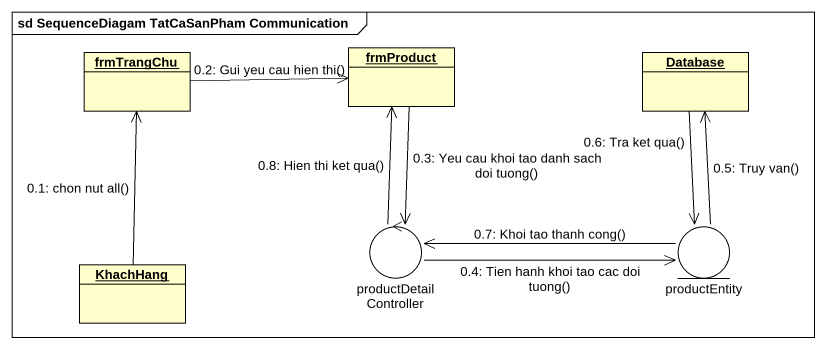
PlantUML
@startuml
mainframe sd SequenceDiagam TatCaSanPham Communication
allowmixing
hide circle
hide empty members
object frmTrangChu
object frmProduct
object "Database" as Database_
control productDetailController
entity productEntity
object KhachHang
KhachHang -up-> frmTrangChu : 0.1: chon nut all()
frmTrangChu -right-> frmProduct : 0.2: Gui yeu cau hien thi()
frmProduct --> productDetailController : 0.3: Yeu cau khoi tao danh sach doi tuong()
productDetailController -right-> productEntity : 0.4: Tien hanh khoi tao cac doi tuong()
productEntity -up-> Database_ : 0.5: Truy van()
Database_ --> productEntity : 0.6: Tra ket qua()
productEntity -left-> productDetailController : 0.7: Khoi tao thanh cong()
productDetailController -up-> frmProduct : 0.8: Hien thi ket qua()
@enduml
